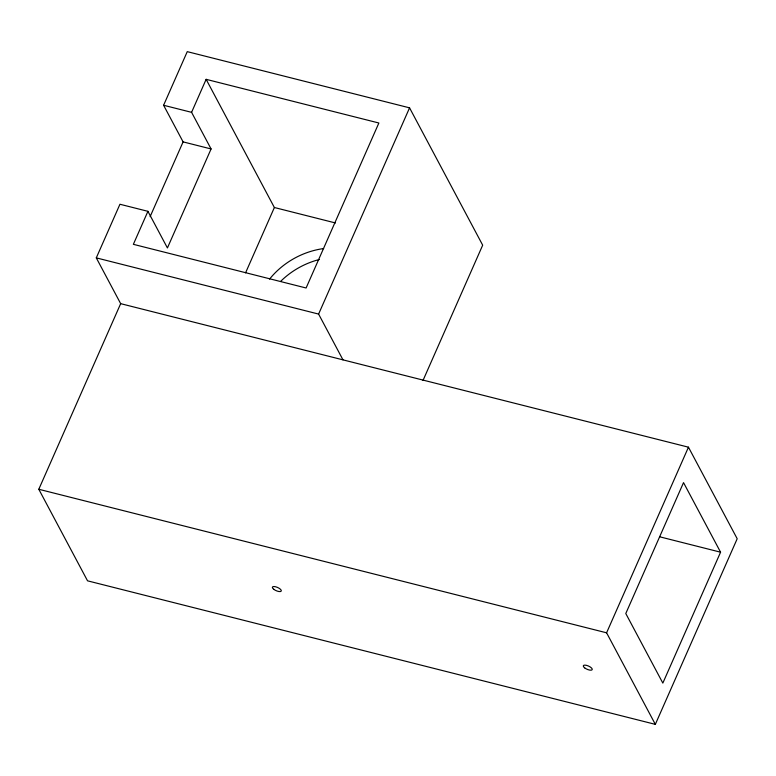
<?xml version="1.0" encoding="UTF-8"?>
<svg xmlns="http://www.w3.org/2000/svg" width="776" height="776" viewBox="0 0 776 776"><rect width="100%" height="100%" fill="white"/><g stroke="black" fill="none" stroke-linecap="round" stroke-linejoin="round"><path stroke-width="1.16" d="M120.668 303.659L38.8 489.268L87.543 580.826L655.332 724.357L737.2 538.748L688.457 447.189L120.668 303.659L96.292 257.875L119.941 204.253L147.925 211.324L167.422 247.951L211.082 148.953L191.585 112.336L163.6 105.264L187.258 51.643L409.563 107.845L482.682 245.177L423.017 380.444M147.925 211.324L133.365 244.324L306.103 287.993L378.872 123.006L206.135 79.336L191.585 112.336M150.117 216.679L183.097 141.882L163.6 105.264M245.565 272.842L274.374 207.512L206.135 79.336M342.973 359.851L318.606 314.076L409.563 107.845M655.332 724.357L606.59 632.809L688.457 447.189M720.574 552.192L662.84 683.103L625.786 613.525L683.53 482.614L720.574 552.192L659.571 536.769M183.097 141.882L211.082 148.953M274.374 207.512L335.484 222.964M96.292 257.875L318.606 314.076M38.8 489.268L606.59 632.809M280.66 281.358A72.624 61.333 -28 0 1 319.353 259.504M269.563 279.118A72.624 61.333 -28 0 1 323.631 248.562M584.648 667.864A4.84 1.765 23.8 0 0 592.127 669.756A4.84 1.765 23.8 0 0 586.559 665.371A4.84 1.765 23.8 0 0 584.648 667.864M273.734 589.275A4.84 1.765 23.8 0 0 281.203 591.137A4.84 1.765 23.8 0 0 275.596 586.763A4.84 1.765 23.8 0 0 273.734 589.275"/></g></svg>
